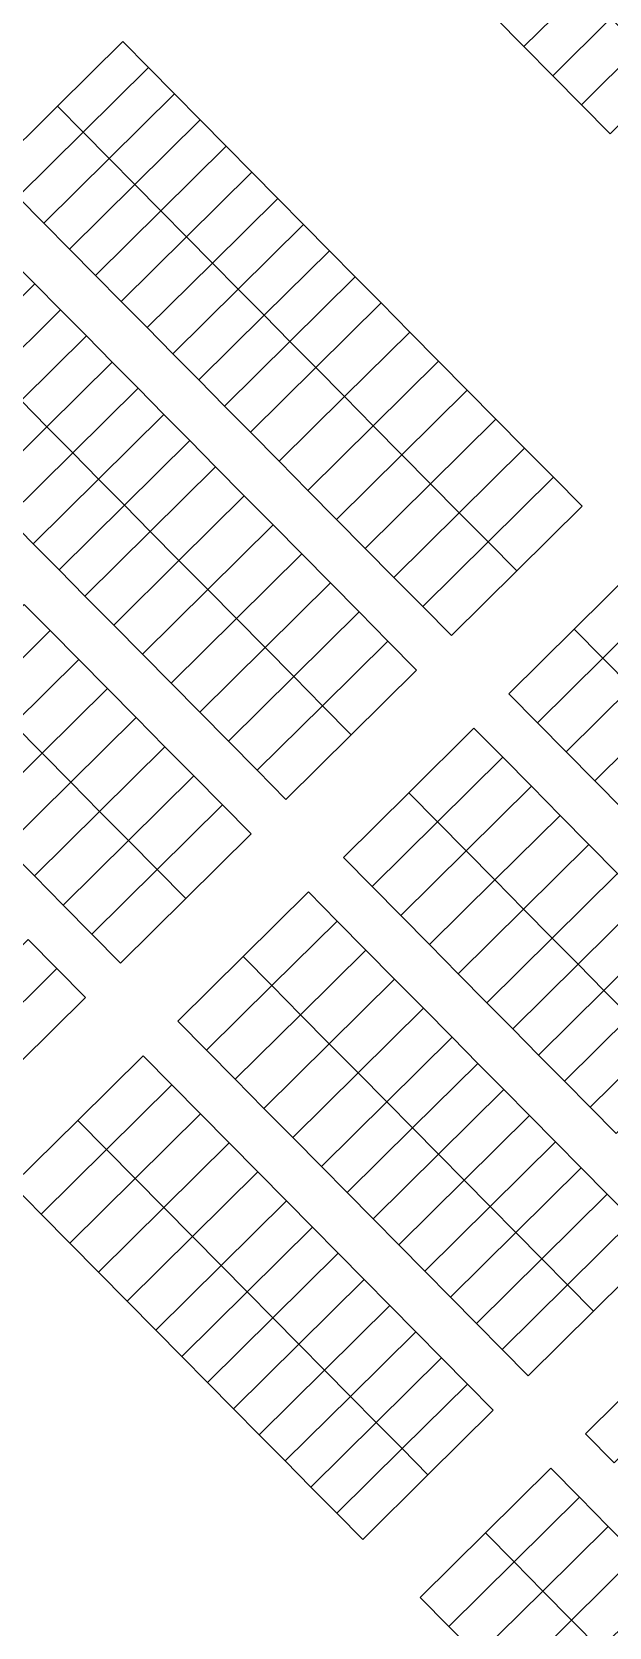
# Model space of a CAD drawing. Header units: metres. Extents: x 5590187 to 5598444, y 6961268 to 6971080.
# Drawn here: x 5594636.3 to 5594777.7, y 6968818.5 to 6969208.9 of the extents above; entities that cross this region are included whole.
import ezdxf

# ---------------------------------------------------------------- set-up
doc = ezdxf.new("R2010")
doc.units = ezdxf.units.M
doc.layers.add('zz_catastro_fontana', color=7, linetype='Continuous')

msp = doc.modelspace()

# ---------------------------------------------------------------- linework, layer by layer
at = {"layer": 'zz_catastro_fontana'}
for points in [[(5594749.81, 6969212.44), (5594764.03, 6969226.5), (5594771.06, 6969219.39), (5594756.84, 6969205.33), (5594749.81, 6969212.44)], [(5594756.84, 6969205.33), (5594771.06, 6969219.39), (5594778.09, 6969212.28), (5594763.87, 6969198.22), (5594756.84, 6969205.33)], [(5594763.87, 6969198.22), (5594778.09, 6969212.28), (5594785.12, 6969205.17), (5594770.9, 6969191.11), (5594763.87, 6969198.22)], [(5594642.56, 6969190.76), (5594658.56, 6969206.59), (5594664.88, 6969200.19), (5594648.89, 6969184.36), (5594642.56, 6969190.76)], [(5594770.9, 6969191.11), (5594785.12, 6969205.17), (5594792.15, 6969198.06), (5594777.93, 6969184), (5594770.9, 6969191.11)], [(5594648.89, 6969184.36), (5594664.88, 6969200.19), (5594671.21, 6969193.79), (5594655.21, 6969177.97), (5594648.89, 6969184.36)], [(5594655.21, 6969177.97), (5594671.21, 6969193.79), (5594677.54, 6969187.39), (5594661.54, 6969171.57), (5594655.21, 6969177.97)], [(5594626.56, 6969174.94), (5594642.56, 6969190.76), (5594648.89, 6969184.36), (5594632.89, 6969168.54), (5594626.56, 6969174.94)], [(5594661.54, 6969171.57), (5594677.54, 6969187.39), (5594683.87, 6969180.99), (5594667.87, 6969165.17), (5594661.54, 6969171.57)], [(5594632.89, 6969168.54), (5594648.89, 6969184.36), (5594655.21, 6969177.97), (5594639.22, 6969162.14), (5594632.89, 6969168.54)], [(5594639.22, 6969162.14), (5594655.21, 6969177.97), (5594661.54, 6969171.57), (5594645.54, 6969155.75), (5594639.22, 6969162.14)], [(5594667.87, 6969165.17), (5594683.87, 6969180.99), (5594690.2, 6969174.59), (5594674.2, 6969158.77), (5594667.87, 6969165.17)], [(5594674.2, 6969158.77), (5594690.2, 6969174.59), (5594696.53, 6969168.19), (5594680.53, 6969152.37), (5594674.2, 6969158.77)], [(5594645.54, 6969155.75), (5594661.54, 6969171.57), (5594667.87, 6969165.17), (5594651.87, 6969149.35), (5594645.54, 6969155.75)], [(5594680.53, 6969152.37), (5594696.53, 6969168.19), (5594702.85, 6969161.79), (5594686.86, 6969145.97), (5594680.53, 6969152.37)], [(5594651.87, 6969149.35), (5594667.87, 6969165.17), (5594674.2, 6969158.77), (5594658.2, 6969142.95), (5594651.87, 6969149.35)], [(5594658.2, 6969142.95), (5594674.2, 6969158.77), (5594680.53, 6969152.37), (5594664.53, 6969136.55), (5594658.2, 6969142.95)], [(5594686.86, 6969145.97), (5594702.85, 6969161.79), (5594709.18, 6969155.39), (5594693.18, 6969139.57), (5594686.86, 6969145.97)], [(5594693.18, 6969139.57), (5594709.18, 6969155.39), (5594715.51, 6969148.99), (5594699.51, 6969133.17), (5594693.18, 6969139.57)], [(5594614.68, 6969137.89), (5594630.68, 6969153.71), (5594637.01, 6969147.31), (5594621.01, 6969131.49), (5594614.68, 6969137.89)], [(5594664.53, 6969136.55), (5594680.53, 6969152.37), (5594686.86, 6969145.97), (5594670.86, 6969130.15), (5594664.53, 6969136.55)], [(5594621.01, 6969131.49), (5594637.01, 6969147.31), (5594643.34, 6969140.91), (5594627.34, 6969125.09), (5594621.01, 6969131.49)], [(5594699.51, 6969133.17), (5594715.51, 6969148.99), (5594721.84, 6969142.59), (5594705.84, 6969126.77), (5594699.51, 6969133.17)], [(5594670.86, 6969130.15), (5594686.86, 6969145.97), (5594693.18, 6969139.57), (5594677.19, 6969123.75), (5594670.86, 6969130.15)], [(5594627.34, 6969125.09), (5594643.34, 6969140.91), (5594649.67, 6969134.51), (5594633.67, 6969118.69), (5594627.34, 6969125.09)], [(5594677.19, 6969123.75), (5594693.18, 6969139.57), (5594699.51, 6969133.17), (5594683.51, 6969117.35), (5594677.19, 6969123.75)], [(5594705.84, 6969126.77), (5594721.84, 6969142.59), (5594728.87, 6969135.48), (5594712.87, 6969119.66), (5594705.84, 6969126.77)], [(5594712.87, 6969119.66), (5594728.87, 6969135.48), (5594735.9, 6969128.37), (5594719.9, 6969112.55), (5594712.87, 6969119.66)], [(5594633.67, 6969118.69), (5594649.67, 6969134.51), (5594656, 6969128.11), (5594640, 6969112.29), (5594633.67, 6969118.69)], [(5594683.51, 6969117.35), (5594699.51, 6969133.17), (5594705.84, 6969126.77), (5594689.84, 6969110.95), (5594683.51, 6969117.35)], [(5594640, 6969112.29), (5594656, 6969128.11), (5594662.33, 6969121.71), (5594646.33, 6969105.89), (5594640, 6969112.29)], [(5594719.9, 6969112.55), (5594735.9, 6969128.37), (5594742.93, 6969121.26), (5594726.94, 6969105.44), (5594719.9, 6969112.55)], [(5594689.84, 6969110.95), (5594705.84, 6969126.77), (5594712.87, 6969119.66), (5594696.87, 6969103.84), (5594689.84, 6969110.95)], [(5594646.33, 6969105.89), (5594662.33, 6969121.71), (5594668.65, 6969115.31), (5594652.66, 6969099.49), (5594646.33, 6969105.89)], [(5594696.87, 6969103.84), (5594712.87, 6969119.66), (5594719.9, 6969112.55), (5594703.91, 6969096.73), (5594696.87, 6969103.84)], [(5594726.94, 6969105.44), (5594742.93, 6969121.26), (5594749.97, 6969114.15), (5594733.97, 6969098.33), (5594726.94, 6969105.44)], [(5594617.67, 6969102.87), (5594633.67, 6969118.69), (5594640, 6969112.29), (5594624, 6969096.47), (5594617.67, 6969102.87)], [(5594624, 6969096.47), (5594640, 6969112.29), (5594646.33, 6969105.89), (5594630.33, 6969090.07), (5594624, 6969096.47)], [(5594652.66, 6969099.49), (5594668.65, 6969115.31), (5594674.98, 6969108.91), (5594658.98, 6969093.09), (5594652.66, 6969099.49)], [(5594703.91, 6969096.73), (5594719.9, 6969112.55), (5594726.94, 6969105.44), (5594710.94, 6969089.62), (5594703.91, 6969096.73)], [(5594733.97, 6969098.33), (5594749.97, 6969114.15), (5594757, 6969107.04), (5594741, 6969091.22), (5594733.97, 6969098.33)], [(5594658.98, 6969093.09), (5594674.98, 6969108.91), (5594681.31, 6969102.51), (5594665.31, 6969086.69), (5594658.98, 6969093.09)], [(5594630.33, 6969090.07), (5594646.33, 6969105.89), (5594652.66, 6969099.49), (5594636.66, 6969083.67), (5594630.33, 6969090.07)], [(5594710.94, 6969089.62), (5594726.94, 6969105.44), (5594733.97, 6969098.33), (5594717.97, 6969082.51), (5594710.94, 6969089.62)], [(5594741, 6969091.22), (5594757, 6969107.04), (5594764.03, 6969099.93), (5594748.03, 6969084.11), (5594741, 6969091.22)], [(5594665.31, 6969086.69), (5594681.31, 6969102.51), (5594688.34, 6969095.4), (5594672.34, 6969079.58), (5594665.31, 6969086.69)], [(5594748.03, 6969084.11), (5594764.03, 6969099.93), (5594771.06, 6969092.82), (5594755.06, 6969077), (5594748.03, 6969084.11)], [(5594636.66, 6969083.67), (5594652.66, 6969099.49), (5594658.98, 6969093.09), (5594642.99, 6969077.27), (5594636.66, 6969083.67)], [(5594717.97, 6969082.51), (5594733.97, 6969098.33), (5594741, 6969091.22), (5594725, 6969075.4), (5594717.97, 6969082.51)], [(5594642.99, 6969077.27), (5594658.98, 6969093.09), (5594665.31, 6969086.69), (5594649.31, 6969070.87), (5594642.99, 6969077.27)], [(5594672.34, 6969079.58), (5594688.34, 6969095.4), (5594695.37, 6969088.29), (5594679.38, 6969072.47), (5594672.34, 6969079.58)], [(5594679.38, 6969072.47), (5594695.37, 6969088.29), (5594702.41, 6969081.18), (5594686.41, 6969065.36), (5594679.38, 6969072.47)], [(5594725, 6969075.4), (5594741, 6969091.22), (5594748.03, 6969084.11), (5594732.03, 6969068.29), (5594725, 6969075.4)], [(5594649.31, 6969070.87), (5594665.31, 6969086.69), (5594672.34, 6969079.58), (5594656.35, 6969063.76), (5594649.31, 6969070.87)], [(5594732.03, 6969068.29), (5594748.03, 6969084.11), (5594755.06, 6969077), (5594739.06, 6969061.18), (5594732.03, 6969068.29)], [(5594686.41, 6969065.36), (5594702.41, 6969081.18), (5594709.44, 6969074.07), (5594693.44, 6969058.25), (5594686.41, 6969065.36)], [(5594656.35, 6969063.76), (5594672.34, 6969079.58), (5594679.38, 6969072.47), (5594663.38, 6969056.65), (5594656.35, 6969063.76)], [(5594769.13, 6969062.78), (5594785.12, 6969078.6), (5594792.16, 6969071.49), (5594776.16, 6969055.67), (5594769.13, 6969062.78)], [(5594663.38, 6969056.65), (5594679.38, 6969072.47), (5594686.41, 6969065.36), (5594670.41, 6969049.54), (5594663.38, 6969056.65)], [(5594693.44, 6969058.25), (5594709.44, 6969074.07), (5594716.47, 6969066.96), (5594700.47, 6969051.14), (5594693.44, 6969058.25)], [(5594618.45, 6969053.01), (5594634.45, 6969068.83), (5594640.78, 6969062.43), (5594624.78, 6969046.61), (5594618.45, 6969053.01)], [(5594776.16, 6969055.67), (5594792.16, 6969071.49), (5594799.19, 6969064.38), (5594783.19, 6969048.56), (5594776.16, 6969055.67)], [(5594670.41, 6969049.54), (5594686.41, 6969065.36), (5594693.44, 6969058.25), (5594677.44, 6969042.43), (5594670.41, 6969049.54)], [(5594700.47, 6969051.14), (5594716.47, 6969066.96), (5594723.5, 6969059.85), (5594707.5, 6969044.03), (5594700.47, 6969051.14)], [(5594624.78, 6969046.61), (5594640.78, 6969062.43), (5594647.81, 6969055.32), (5594631.81, 6969039.5), (5594624.78, 6969046.61)], [(5594753.13, 6969046.96), (5594769.13, 6969062.78), (5594776.16, 6969055.67), (5594760.16, 6969039.85), (5594753.13, 6969046.96)], [(5594677.44, 6969042.43), (5594693.44, 6969058.25), (5594700.47, 6969051.14), (5594684.47, 6969035.32), (5594677.44, 6969042.43)], [(5594707.5, 6969044.03), (5594723.5, 6969059.85), (5594730.53, 6969052.74), (5594714.53, 6969036.92), (5594707.5, 6969044.03)], [(5594631.81, 6969039.5), (5594647.81, 6969055.32), (5594654.84, 6969048.21), (5594638.85, 6969032.39), (5594631.81, 6969039.5)], [(5594760.16, 6969039.85), (5594776.16, 6969055.67), (5594783.19, 6969048.56), (5594767.19, 6969032.74), (5594760.16, 6969039.85)], [(5594684.47, 6969035.32), (5594700.47, 6969051.14), (5594707.5, 6969044.03), (5594691.5, 6969028.21), (5594684.47, 6969035.32)], [(5594638.85, 6969032.39), (5594654.84, 6969048.21), (5594661.88, 6969041.1), (5594645.88, 6969025.28), (5594638.85, 6969032.39)], [(5594767.19, 6969032.74), (5594783.19, 6969048.56), (5594790.22, 6969041.45), (5594774.22, 6969025.63), (5594767.19, 6969032.74)], [(5594691.5, 6969028.21), (5594707.5, 6969044.03), (5594714.53, 6969036.92), (5594698.53, 6969021.1), (5594691.5, 6969028.21)], [(5594774.22, 6969025.63), (5594790.22, 6969041.45), (5594797.25, 6969034.34), (5594781.25, 6969018.52), (5594774.22, 6969025.63)], [(5594615.82, 6969023.68), (5594631.81, 6969039.5), (5594638.85, 6969032.39), (5594622.85, 6969016.57), (5594615.82, 6969023.68)], [(5594645.88, 6969025.28), (5594661.88, 6969041.1), (5594668.91, 6969033.99), (5594652.91, 6969018.17), (5594645.88, 6969025.28)], [(5594728.6, 6969022.7), (5594744.59, 6969038.52), (5594751.63, 6969031.41), (5594735.63, 6969015.59), (5594728.6, 6969022.7)], [(5594652.91, 6969018.17), (5594668.91, 6969033.99), (5594675.94, 6969026.88), (5594659.94, 6969011.06), (5594652.91, 6969018.17)], [(5594622.85, 6969016.57), (5594638.85, 6969032.39), (5594645.88, 6969025.28), (5594629.88, 6969009.46), (5594622.85, 6969016.57)], [(5594735.63, 6969015.59), (5594751.63, 6969031.41), (5594758.66, 6969024.3), (5594742.66, 6969008.48), (5594735.63, 6969015.59)], [(5594659.94, 6969011.06), (5594675.94, 6969026.88), (5594682.97, 6969019.77), (5594666.97, 6969003.95), (5594659.94, 6969011.06)], [(5594629.88, 6969009.46), (5594645.88, 6969025.28), (5594652.91, 6969018.17), (5594636.91, 6969002.35), (5594629.88, 6969009.46)], [(5594712.6, 6969006.88), (5594728.6, 6969022.7), (5594735.63, 6969015.59), (5594719.63, 6968999.77), (5594712.6, 6969006.88)], [(5594742.66, 6969008.48), (5594758.66, 6969024.3), (5594765.69, 6969017.19), (5594749.69, 6969001.37), (5594742.66, 6969008.48)], [(5594636.91, 6969002.35), (5594652.91, 6969018.17), (5594659.94, 6969011.06), (5594643.94, 6968995.24), (5594636.91, 6969002.35)], [(5594666.97, 6969003.95), (5594682.97, 6969019.77), (5594690, 6969012.66), (5594674, 6968996.84), (5594666.97, 6969003.95)], [(5594719.63, 6968999.77), (5594735.63, 6969015.59), (5594742.66, 6969008.48), (5594726.66, 6968992.66), (5594719.63, 6968999.77)], [(5594749.69, 6969001.37), (5594765.69, 6969017.19), (5594772.72, 6969010.08), (5594756.72, 6968994.26), (5594749.69, 6969001.37)], [(5594643.94, 6968995.24), (5594659.94, 6969011.06), (5594666.97, 6969003.95), (5594650.97, 6968988.13), (5594643.94, 6968995.24)], [(5594756.72, 6968994.26), (5594772.72, 6969010.08), (5594779.75, 6969002.97), (5594763.75, 6968987.15), (5594756.72, 6968994.26)], [(5594726.66, 6968992.66), (5594742.66, 6969008.48), (5594749.69, 6969001.37), (5594733.69, 6968985.55), (5594726.66, 6968992.66)], [(5594650.97, 6968988.13), (5594666.97, 6969003.95), (5594674, 6968996.84), (5594658.01, 6968981.02), (5594650.97, 6968988.13)], [(5594763.75, 6968987.15), (5594779.75, 6969002.97), (5594786.08, 6968996.57), (5594770.08, 6968980.75), (5594763.75, 6968987.15)], [(5594688.07, 6968982.62), (5594704.07, 6968998.44), (5594711.1, 6968991.33), (5594695.1, 6968975.51), (5594688.07, 6968982.62)], [(5594733.69, 6968985.55), (5594749.69, 6969001.37), (5594756.72, 6968994.26), (5594740.72, 6968978.44), (5594733.69, 6968985.55)], [(5594770.08, 6968980.75), (5594786.08, 6968996.57), (5594792.41, 6968990.17), (5594776.41, 6968974.35), (5594770.08, 6968980.75)], [(5594695.1, 6968975.51), (5594711.1, 6968991.33), (5594718.13, 6968984.22), (5594702.13, 6968968.4), (5594695.1, 6968975.51)], [(5594740.72, 6968978.44), (5594756.72, 6968994.26), (5594763.75, 6968987.15), (5594747.76, 6968971.33), (5594740.72, 6968978.44)], [(5594619.41, 6968970.98), (5594635.41, 6968986.8), (5594642.44, 6968979.69), (5594626.44, 6968963.87), (5594619.41, 6968970.98)], [(5594747.76, 6968971.33), (5594763.75, 6968987.15), (5594770.08, 6968980.75), (5594754.08, 6968964.93), (5594747.76, 6968971.33)], [(5594776.41, 6968974.35), (5594792.41, 6968990.17), (5594798.74, 6968983.77), (5594782.74, 6968967.95), (5594776.41, 6968974.35)], [(5594672.07, 6968966.8), (5594688.07, 6968982.62), (5594695.1, 6968975.51), (5594679.1, 6968959.69), (5594672.07, 6968966.8)], [(5594702.13, 6968968.4), (5594718.13, 6968984.22), (5594725.16, 6968977.11), (5594709.16, 6968961.29), (5594702.13, 6968968.4)], [(5594626.44, 6968963.87), (5594642.44, 6968979.69), (5594649.47, 6968972.58), (5594633.48, 6968956.76), (5594626.44, 6968963.87)], [(5594754.08, 6968964.93), (5594770.08, 6968980.75), (5594776.41, 6968974.35), (5594760.41, 6968958.53), (5594754.08, 6968964.93)], [(5594679.1, 6968959.69), (5594695.1, 6968975.51), (5594702.13, 6968968.4), (5594686.13, 6968952.58), (5594679.1, 6968959.69)], [(5594709.16, 6968961.29), (5594725.16, 6968977.11), (5594732.19, 6968970), (5594716.19, 6968954.18), (5594709.16, 6968961.29)], [(5594760.41, 6968958.53), (5594776.41, 6968974.35), (5594782.74, 6968967.95), (5594766.74, 6968952.13), (5594760.41, 6968958.53)], [(5594686.13, 6968952.58), (5594702.13, 6968968.4), (5594709.16, 6968961.29), (5594693.16, 6968945.47), (5594686.13, 6968952.58)], [(5594716.19, 6968954.18), (5594732.19, 6968970), (5594739.22, 6968962.89), (5594723.23, 6968947.07), (5594716.19, 6968954.18)], [(5594766.74, 6968952.13), (5594782.74, 6968967.95), (5594789.07, 6968961.55), (5594773.07, 6968945.73), (5594766.74, 6968952.13)], [(5594693.16, 6968945.47), (5594709.16, 6968961.29), (5594716.19, 6968954.18), (5594700.2, 6968938.36), (5594693.16, 6968945.47)], [(5594723.23, 6968947.07), (5594739.22, 6968962.89), (5594745.55, 6968956.49), (5594729.55, 6968940.67), (5594723.23, 6968947.07)], [(5594773.07, 6968945.73), (5594789.07, 6968961.55), (5594795.4, 6968955.15), (5594779.4, 6968939.33), (5594773.07, 6968945.73)], [(5594647.54, 6968942.54), (5594663.54, 6968958.36), (5594670.57, 6968951.25), (5594654.57, 6968935.43), (5594647.54, 6968942.54)], [(5594729.55, 6968940.67), (5594745.55, 6968956.49), (5594751.88, 6968950.09), (5594735.88, 6968934.27), (5594729.55, 6968940.67)], [(5594700.2, 6968938.36), (5594716.19, 6968954.18), (5594723.23, 6968947.07), (5594707.23, 6968931.25), (5594700.2, 6968938.36)], [(5594654.57, 6968935.43), (5594670.57, 6968951.25), (5594677.6, 6968944.14), (5594661.6, 6968928.32), (5594654.57, 6968935.43)], [(5594735.88, 6968934.27), (5594751.88, 6968950.09), (5594758.21, 6968943.69), (5594742.21, 6968927.87), (5594735.88, 6968934.27)], [(5594661.6, 6968928.32), (5594677.6, 6968944.14), (5594684.63, 6968937.03), (5594668.63, 6968921.21), (5594661.6, 6968928.32)], [(5594707.23, 6968931.25), (5594723.23, 6968947.07), (5594729.55, 6968940.67), (5594713.56, 6968924.85), (5594707.23, 6968931.25)], [(5594742.21, 6968927.87), (5594758.21, 6968943.69), (5594764.54, 6968937.29), (5594748.54, 6968921.47), (5594742.21, 6968927.87)], [(5594631.54, 6968926.72), (5594647.54, 6968942.54), (5594654.57, 6968935.43), (5594638.57, 6968919.61), (5594631.54, 6968926.72)], [(5594713.56, 6968924.85), (5594729.55, 6968940.67), (5594735.88, 6968934.27), (5594719.88, 6968918.45), (5594713.56, 6968924.85)], [(5594668.63, 6968921.21), (5594684.63, 6968937.03), (5594691.66, 6968929.92), (5594675.66, 6968914.1), (5594668.63, 6968921.21)], [(5594748.54, 6968921.47), (5594764.54, 6968937.29), (5594770.87, 6968930.89), (5594754.87, 6968915.07), (5594748.54, 6968921.47)], [(5594638.57, 6968919.61), (5594654.57, 6968935.43), (5594661.6, 6968928.32), (5594645.6, 6968912.5), (5594638.57, 6968919.61)], [(5594719.88, 6968918.45), (5594735.88, 6968934.27), (5594742.21, 6968927.87), (5594726.21, 6968912.05), (5594719.88, 6968918.45)], [(5594645.6, 6968912.5), (5594661.6, 6968928.32), (5594668.63, 6968921.21), (5594652.63, 6968905.39), (5594645.6, 6968912.5)], [(5594675.66, 6968914.1), (5594691.66, 6968929.92), (5594698.69, 6968922.81), (5594682.7, 6968906.99), (5594675.66, 6968914.1)], [(5594754.87, 6968915.07), (5594770.87, 6968930.89), (5594777.19, 6968924.49), (5594761.2, 6968908.67), (5594754.87, 6968915.07)], [(5594726.21, 6968912.05), (5594742.21, 6968927.87), (5594748.54, 6968921.47), (5594732.54, 6968905.65), (5594726.21, 6968912.05)], [(5594761.2, 6968908.67), (5594777.19, 6968924.49), (5594783.52, 6968918.09), (5594767.52, 6968902.27), (5594761.2, 6968908.67)], [(5594652.63, 6968905.39), (5594668.63, 6968921.21), (5594675.66, 6968914.1), (5594659.67, 6968898.28), (5594652.63, 6968905.39)], [(5594682.7, 6968906.99), (5594698.69, 6968922.81), (5594705.02, 6968916.41), (5594689.02, 6968900.59), (5594682.7, 6968906.99)], [(5594732.54, 6968905.65), (5594748.54, 6968921.47), (5594754.87, 6968915.07), (5594738.87, 6968899.25), (5594732.54, 6968905.65)], [(5594689.02, 6968900.59), (5594705.02, 6968916.41), (5594711.35, 6968910.01), (5594695.35, 6968894.19), (5594689.02, 6968900.59)], [(5594767.52, 6968902.27), (5594783.52, 6968918.09), (5594789.85, 6968911.69), (5594773.85, 6968895.87), (5594767.52, 6968902.27)], [(5594659.67, 6968898.28), (5594675.66, 6968914.1), (5594682.7, 6968906.99), (5594666.7, 6968891.17), (5594659.67, 6968898.28)], [(5594738.87, 6968899.25), (5594754.87, 6968915.07), (5594761.2, 6968908.67), (5594745.2, 6968892.85), (5594738.87, 6968899.25)], [(5594695.35, 6968894.19), (5594711.35, 6968910.01), (5594717.68, 6968903.61), (5594701.68, 6968887.79), (5594695.35, 6968894.19)], [(5594745.2, 6968892.85), (5594761.2, 6968908.67), (5594767.52, 6968902.27), (5594751.53, 6968886.45), (5594745.2, 6968892.85)], [(5594666.7, 6968891.17), (5594682.7, 6968906.99), (5594689.02, 6968900.59), (5594673.03, 6968884.77), (5594666.7, 6968891.17)], [(5594701.68, 6968887.79), (5594717.68, 6968903.61), (5594724.01, 6968897.21), (5594708.01, 6968881.39), (5594701.68, 6968887.79)], [(5594751.53, 6968886.45), (5594767.52, 6968902.27), (5594773.85, 6968895.87), (5594757.85, 6968880.05), (5594751.53, 6968886.45)], [(5594673.03, 6968884.77), (5594689.02, 6968900.59), (5594695.35, 6968894.19), (5594679.35, 6968878.37), (5594673.03, 6968884.77)], [(5594708.01, 6968881.39), (5594724.01, 6968897.21), (5594730.34, 6968890.81), (5594714.34, 6968874.99), (5594708.01, 6968881.39)], [(5594679.35, 6968878.37), (5594695.35, 6968894.19), (5594701.68, 6968887.79), (5594685.68, 6968871.97), (5594679.35, 6968878.37)], [(5594714.34, 6968874.99), (5594730.34, 6968890.81), (5594736.66, 6968884.41), (5594720.67, 6968868.59), (5594714.34, 6968874.99)], [(5594685.68, 6968871.97), (5594701.68, 6968887.79), (5594708.01, 6968881.39), (5594692.01, 6968865.57), (5594685.68, 6968871.97)], [(5594692.01, 6968865.57), (5594708.01, 6968881.39), (5594714.34, 6968874.99), (5594698.34, 6968859.17), (5594692.01, 6968865.57)], [(5594720.67, 6968868.59), (5594736.66, 6968884.41), (5594742.99, 6968878.01), (5594726.99, 6968862.19), (5594720.67, 6968868.59)], [(5594771.92, 6968865.83), (5594787.92, 6968881.65), (5594794.95, 6968874.54), (5594778.95, 6968858.72), (5594771.92, 6968865.83)], [(5594726.99, 6968862.19), (5594742.99, 6968878.01), (5594749.32, 6968871.61), (5594733.32, 6968855.79), (5594726.99, 6968862.19)], [(5594698.34, 6968859.17), (5594714.34, 6968874.99), (5594720.67, 6968868.59), (5594704.67, 6968852.77), (5594698.34, 6968859.17)], [(5594704.67, 6968852.77), (5594720.67, 6968868.59), (5594726.99, 6968862.19), (5594711, 6968846.37), (5594704.67, 6968852.77)], [(5594711, 6968846.37), (5594726.99, 6968862.19), (5594733.32, 6968855.79), (5594717.33, 6968839.97), (5594711, 6968846.37)], [(5594747.39, 6968841.57), (5594763.38, 6968857.39), (5594770.42, 6968850.28), (5594754.42, 6968834.46), (5594747.39, 6968841.57)], [(5594754.42, 6968834.46), (5594770.42, 6968850.28), (5594777.45, 6968843.17), (5594761.45, 6968827.35), (5594754.42, 6968834.46)], [(5594761.45, 6968827.35), (5594777.45, 6968843.17), (5594784.48, 6968836.06), (5594768.48, 6968820.24), (5594761.45, 6968827.35)], [(5594731.39, 6968825.75), (5594747.39, 6968841.57), (5594754.42, 6968834.46), (5594738.42, 6968818.64), (5594731.39, 6968825.75)], [(5594738.42, 6968818.64), (5594754.42, 6968834.46), (5594761.45, 6968827.35), (5594745.45, 6968811.53), (5594738.42, 6968818.64)], [(5594768.48, 6968820.24), (5594784.48, 6968836.06), (5594791.51, 6968828.95), (5594775.51, 6968813.13), (5594768.48, 6968820.24)], [(5594745.45, 6968811.53), (5594761.45, 6968827.35), (5594768.48, 6968820.24), (5594752.48, 6968804.42), (5594745.45, 6968811.53)], [(5594752.48, 6968804.42), (5594768.48, 6968820.24), (5594775.51, 6968813.13), (5594759.51, 6968797.31), (5594752.48, 6968804.42)]]:
    msp.add_lwpolyline(points, close=True, dxfattribs=at)

doc.saveas('drawing.dxf')
